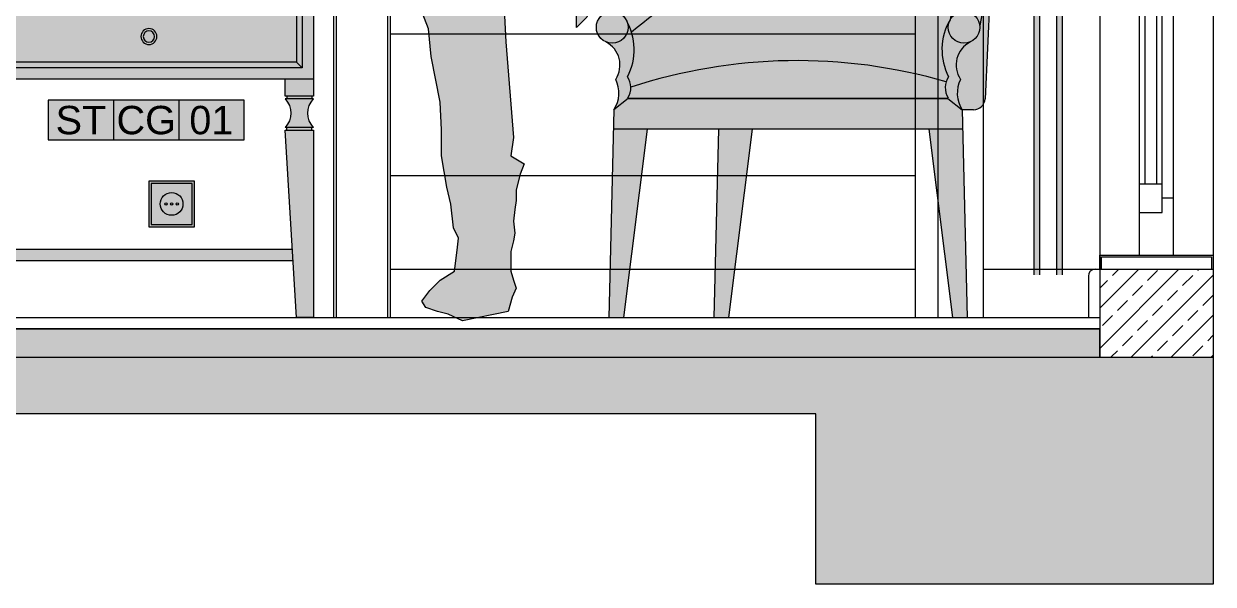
# Model space of a CAD drawing. Header units: centimetres. Extents: x -3207095 to 15275363, y -32656 to 4798027.
# Drawn here: x 701879 to 702440, y 4470548 to 4470813 of the extents above; entities that cross this region are included whole.
import ezdxf
from ezdxf.enums import TextEntityAlignment as Align

# ---------------------------------------------------------------- set-up
doc = ezdxf.new("R2010")
doc.units = ezdxf.units.CM
doc.linetypes.add('DUZ', pattern=[500, 500])
doc.layers.get('0').update_dxf_attribs({"color": 1, "linetype": 'DUZ'})
for name, color, linetype in [('a_duvar_gazbeton', 3, 'Continuous'), ('a_duvar_kagidi', 33, 'Continuous'), ('a_duvar_tarama', 253, 'Continuous'), ('a_gorunus', 233, 'Continuous'), ('a_kolon', 4, 'Continuous'), ('a_kolon_tarama', 252, 'Continuous'), ('a_mobilya', 1, 'Continuous'), ('a_olcu', 30, 'Continuous'), ('a_pencere', 5, 'Continuous'), ('a_yazi', 105, 'Continuous'), ('a_zemin_kaplama', 30, 'Continuous')]:
    doc.layers.add(name, color=color, linetype=linetype)
doc.styles.add('KOD', font='arial.ttf')

# ---------------------------------------------------------------- blocks, each defined once
blk = doc.blocks.new('a_cerceve')
blk.add_line((4625, 0), (4745, 0))
for points in [[(0, 0), (0, 2679.999999999999), (4745, 2679.999999999999), (4745, 0)], [(80, 0), (80, 2599.999999999999), (4665, 2599.999999999999), (4665, 0)], [(120, 0), (120, 2559.999999999999), (4625, 2559.999999999999), (4625, 4.547473508864641e-13)]]:
    blk.add_lwpolyline(points)
blk = doc.blocks.new('a_komodin2')
at = {"true_color": 0xffffff}
h = blk.add_hatch(color=7, dxfattribs=at)
h.paths.add_polyline_path([(550.0000000000018, 450.0000000000018), (550.0000000000018, 540.0000000000018), (30, 540.0000000000018), (30.00000000000001, 450.0000000000019)], flags=0)
h.paths.add_polyline_path([(304.0000000000009, 495.0000000000018, -1), (276.0000000000009, 495.0000000000018, -1)], flags=0)
h.paths.add_polyline_path([(300.0000000000009, 495.0000000000018, -1), (280.0000000000009, 495.0000000000018, -1)], flags=0)
h.paths.add_polyline_path([(560.0000000000017, 440.0000000000017), (550.0000000000018, 450.0000000000018), (29.99999999999999, 450.0000000000018), (20.00000000000002, 440.0000000000018)], flags=16)
h.paths.add_polyline_path([(580.0000000000018, 420.0000000000019), (580.0000000000017, 570.0000000000018), (9.094947017729282e-13, 570.0000000000018), (0, 420.0000000000018)])
h.paths.add_polyline_path([(20, 440.0000000000018), (20, 550.0000000000017), (560.0000000000018, 550.0000000000018), (560.0000000000018, 440.0000000000018)], flags=16)
h.paths.add_polyline_path([(30, 450.0000000000019), (30, 540.0000000000018), (550.0000000000018, 540.0000000000018), (550.0000000000018, 450.0000000000019)], flags=0)
h.paths.add_polyline_path([(20, 440.0000000000018), (30, 450.0000000000018), (30, 540.0000000000018), (20, 550.0000000000018)], flags=0)
h.paths.add_polyline_path([(20, 550.0000000000018), (30.00000000000007, 540.0000000000018), (550.0000000000017, 540.0000000000018), (560.0000000000018, 550.0000000000018)], flags=0)
h.paths.add_polyline_path([(550.0000000000018, 450.0000000000018), (560.0000000000019, 440.0000000000017), (560.0000000000018, 550.0000000000018), (550.0000000000018, 540.0000000000018)], flags=16)
h.paths.add_polyline_path([(590.0000000000018, 570.0000000000019), (590.0000000000017, 578.0000000000018), (-10, 578.0000000000018), (-9.99999999999909, 570.0000000000018)])
h.paths.add_polyline_path([(590.0000000000018, 578.0000000000018), (576.0000000000001, 592.0000000000036), (3.999999999999075, 592.0000000000017), (-9.99999999999907, 578.0000000000019)])
h.paths.add_polyline_path([(576.0000000000018, 592.0000000000036), (576.0000000000036, 600.0000000000036), (3.999999999998181, 600.0000000000019), (3.999999999999091, 592.0000000000018)])
h.paths.add_polyline_path([(580.0000000000018, 390.0000000000018), (580.0000000000018, 420.0000000000019), (530.0000000000018, 420.0000000000019), (530.0000000000019, 390.0000000000019)])
h.paths.add_polyline_path([(577.0000000000018, 385.0000000000018), (577.0000000000018, 390.0000000000018), (533.0000000000018, 390.0000000000019), (533.0000000000018, 385.0000000000018)])
h.paths.add_polyline_path([(530.0000000000018, 385.0000000000018, -0.4000000000000293), (530.0000000000018, 335.0000000000018), (580.0000000000018, 335.0000000000018, -0.4000000000000293), (580.0000000000028, 385.0000000000018)])
h.paths.add_polyline_path([(533.0000000000018, 335.0000000000018), (533.0000000000018, 330.0000000000018), (577.0000000000018, 330.0000000000018), (577.0000000000018, 335.0000000000018)])
h.paths.add_polyline_path([(530.0000000000018, 330.0000000000018), (550.0000000000018, 1.818989403545858e-12), (580.0000000000019, -5.347430222565027e-27), (580.0000000000018, 330.0000000000018)])
h.paths.add_polyline_path([(0, 420.0000000000018), (0, 390.0000000000018), (50, 390.0000000000018), (50, 420.0000000000019)])
h.paths.add_polyline_path([(47, 390.0000000000018), (3, 390.0000000000019), (3, 385.0000000000018), (47, 385.0000000000019)])
h.paths.add_polyline_path([(0, 385.0000000000018, -0.4000000000000293), (-4.412470389070222e-12, 335.0000000000018), (50, 335.0000000000018, -0.4000000000000293), (50, 385.0000000000018)])
h.paths.add_polyline_path([(47, 330.0000000000018), (47, 335.0000000000018), (3, 335.0000000000018), (3, 330.0000000000018)])
h.paths.add_polyline_path([(0, 330.0000000000018), (0, -5.514537417020017e-26), (30, 1.818989403545747e-12), (50, 330.0000000000018)])
h = blk.add_hatch(color=7, dxfattribs=at)
h.paths.add_polyline_path([(550.0000000000018, 450.0000000000018), (550.0000000000018, 540.0000000000018), (30, 540.0000000000018), (30.00000000000001, 450.0000000000019)])
h.paths.add_polyline_path([(276.0000000000009, 495.0000000000018, -1), (304.0000000000009, 495.0000000000018, -1)], flags=16)
h.paths.add_polyline_path([(280.0000000000009, 495.0000000000018, -1), (300.0000000000009, 495.0000000000018, -1)], flags=0)
blk.add_hatch(color=7, dxfattribs=at).paths.add_polyline_path([(37.27272727272728, 120.0000000000018), (36.06060606060596, 99.99999999999999), (543.9393939393959, 99.99999999999817), (542.7272727272747, 120)])
for p, q in [((-9.99999999999909, 578.0000000000018), (3.999999999999091, 592.0000000000018)), ((576.0000000000036, 600.0000000000036), (3.999999999999091, 600.0000000000018)), ((3.999999999999091, 592.0000000000018), (3.999999999998181, 600.0000000000036)), ((3.999999999999091, 592.0000000000018), (576.0000000000018, 592.0000000000036)), ((576.0000000000018, 592.0000000000018), (576.0000000000036, 600.0000000000036)), ((590.0000000000018, 578.0000000000018), (576.0000000000018, 592.0000000000018)), ((-10, 578), (-9.99999999999909, 570.0000000000018)), ((-9.99999999999909, 578.0000000000018), (590.0000000000018, 578.0000000000018)), ((-9.99999999999909, 570.0000000000018), (590.0000000000018, 570.0000000000018)), ((9.094947017729282e-13, 570.0000000000018), (0, 420.0000000000018)), ((580.0000000000018, 570.0000000000018), (580.0000000000018, 420.0000000000018)), ((590.0000000000018, 578), (590.0000000000018, 570.0000000000018)), ((30, 540.0000000000018), (20, 550.0000000000018)), ((550.0000000000018, 540.0000000000018), (560.0000000000018, 550.0000000000018)), ((30, 450.0000000000018), (20, 440.0000000000018)), ((550.0000000000018, 450.0000000000018), (560.0000000000018, 440.0000000000018)), ((0, 420.0000000000018), (580.0000000000018, 420.0000000000018)), ((0, 385.0000000000018), (50, 385.0000000000018)), ((3, 390.0000000000018), (3, 385.0000000000018)), ((47, 390.0000000000018), (47, 385.0000000000018)), ((580.0000000000018, 385.0000000000018), (530.0000000000018, 385.0000000000018)), ((533.0000000000018, 390.0000000000018), (533.0000000000018, 385.0000000000018)), ((577.0000000000018, 390.0000000000018), (577.0000000000018, 385.0000000000018)), ((0, 335.0000000000018), (50, 335.0000000000018)), ((0, 330.0000000000018), (0, 1.818989403545856e-12)), ((50, 330.0000000000018), (0, 330.0000000000018)), ((3, 330.0000000000055), (3, 335.0000000000055)), ((30, 1.818989403545856e-12), (50, 330.0000000000018)), ((47, 330.0000000000055), (47, 335.0000000000055)), ((580.0000000000018, 335.0000000000018), (530.0000000000018, 335.0000000000018)), ((550.0000000000018, 1.818989403545856e-12), (530.0000000000018, 330.0000000000018)), ((530.0000000000018, 330.0000000000018), (580.0000000000018, 330.0000000000018)), ((533.0000000000018, 330.0000000000055), (533.0000000000018, 335.0000000000055)), ((577.0000000000018, 330.0000000000055), (577.0000000000018, 335.0000000000055)), ((580.0000000000018, 330.0000000000018), (580.0000000000018, 1.818989403545856e-12)), ((37.27272727272702, 120.0000000000018), (542.7272727272757, 120)), ((36.06060606060691, 100), (543.9393939393958, 99.99999999999818)), ((9.094947017729282e-13, 0), (30.00000000000182, 1.818989403545856e-12)), ((550.0000000000018, 1.818989403545856e-12), (580.0000000000018, 0))]:
    blk.add_line(p, q)
for points in [[(20, 440.0000000000018), (560.0000000000018, 440.0000000000018), (560.0000000000018, 550.0000000000018), (20, 550.0000000000018)], [(30, 450.0000000000018), (550.0000000000018, 450.0000000000018), (550.0000000000018, 540.0000000000018), (30, 540.0000000000018)]]:
    blk.add_lwpolyline(points, close=True)
for points in [[(0, 420.0000000000018), (0, 390.0000000000018), (50, 390.0000000000018), (50, 420.0000000000018)], [(580.0000000000018, 420.0000000000018), (580.0000000000018, 390.0000000000018), (530.0000000000018, 390.0000000000018), (530.0000000000018, 420.0000000000018)]]:
    blk.add_lwpolyline(points)
for radius in [14, 10]:
    blk.add_circle((290.0000000000009, 495.0000000000018), radius)
for centre, start, end in [((-26.25, 360.0000000000036), 316.3971810273251, 43.60281897267487), ((76.25, 360.0000000000036), 136.3971810273251, 223.6028189726749), ((503.7500000000018, 360.0000000000036), 316.3971810273251, 43.60281897267487), ((606.2500000000018, 360.0000000000036), 136.3971810273251, 223.6028189726749)]:
    blk.add_arc(centre, 36.24999999999809, start, end)
blk = doc.blocks.new('a_perde_kesit')
for points in [[(-14.71884820013656, -2780.000000000073), (-14.7188482000638, -34.50000000004366), (-23.78115179984889, -34.50000000004366), (-23.78115179992164, -2780.000000000073)], [(25.28115179979068, -2780.000000000073), (25.28115179986344, -34.50000000004366), (16.21884820007836, -34.50000000004366), (16.2188482000056, -2780.000000000073)]]:
    blk.add_lwpolyline(points)
at = {"color": 255}
for points in [[(-23.78115179992164, -2780.000000000073), (-14.7188482000638, -2780.000000000073), (-23.78115179984889, -34.50000000004366), (-14.7188482000638, -34.50000000004366)], [(16.2188482000056, -2780.000000000073), (25.28115179986344, -2780.000000000073), (16.21884820007836, -34.50000000004366), (25.28115179986344, -34.50000000004366)]]:
    blk.add_solid(points, dxfattribs=at)
blk = doc.blocks.new('a_koltuk2')
h = blk.add_hatch(color=255)
h.paths.add_polyline_path([(546.086355527088, 811.1234376290249, 0.191853336777153), (346.8807803183372, 783.9105763064517, 0.03625143077564212), (-11.74974681981621, 532.8072893276658, -0.4700352895743529), (30.4029356080755, 524.3927004878551, -0.05687523722246807), (39.88959762686864, 502.9283451000647, -0.03407716052741012), (374.9121166103214, 735.626546105138, -0.1904125784668166), (532.0738329810338, 757.0800481011374, -0.3823807143999543), (618.1620344187941, 623.5238918404857), (601.0491750365727, 524.3927004881643, -0.7305193008326275), (653.3148881759589, 514.5564307456534), (673.1929882010991, 614.1171016421004, 0.01553408486850744), (674.6065386223054, 624.8900005798014), (675.4699262887007, 642.2472359246285, 0.3390390539846399)])
h.paths.add_polyline_path([(-11.74974681923413, 532.8072893281369, 7.292870834053034e-06), (-11.81813605567731, 532.7516081950562, 0.2251658222531461), (-22.07346292820512, 511.1333507757809, 1), (33.75321039237679, 511.1333507757809, 0.6313268641246537)])
h = blk.add_hatch(color=255)
h.paths.add_polyline_path([(618.1620344187832, 623.5238918404284, 0.3823807144003353), (532.0738329809355, 757.0800481011643, 0.1904125784666709), (374.9121166103418, 735.6265461051489, 0.03407716052741194), (39.8895976268676, 502.9283451000647, -0.1982758159332381), (32.87489540136768, 424.2697695747329, -0.1448244936652058), (38.80409976284428, 405.7254076586204, -0.15102576109293), (594.1972332452528, 415.1972790905083, -0.07380054347136157), (598.5772152431215, 424.2697695747451, -0.2580612052562949), (601.0491750365618, 524.3927004880989)])
h.paths.add_polyline_path([(359.4048887353201, 616.7569435813657, -1), (385.8806023795842, 616.7569435813657, -1)], flags=16)
h.paths.add_polyline_path([(528.554742446453, 616.7569435813657, -1), (555.030456090717, 616.7569435813657, -1)], flags=16)
h.paths.add_polyline_path([(38.80409976284427, 405.7254076586202, 0.1448244936652074), (32.87489540136769, 424.2697695747329, 0.2580612052556005), (30.40293560807509, 524.3927004878544, -0.1243817882039089), (33.75321039237679, 511.1333507757809, -0.5362328584891585), (-4.979982134506468, 485.4023367550138, -0.4437433960239495), (12.0623731455931, 419.5693929006511, -0.2622441448503814), (9.040214278616496, 365.9788281365738), (34.00319926172964, 386.0716644077329), (597.4489113827512, 386.0716644077329), (622.4118963648215, 365.9788281382263, -0.2622441448407284), (619.3897374988961, 419.5693929006385, -0.443743396024039), (636.4320927789861, 485.4023367550133, -0.5362328584891428), (597.6989002521041, 511.1333507757809, -0.1243817882006013), (601.049175036233, 524.3927004875344, 0.2580612052546102), (598.5772152431215, 424.2697695747449, 0.07380054347135818), (594.197233245253, 415.1972790905086, 0.1510257610929301)])
h.paths.add_polyline_path([(622.4118963648193, 365.9788281382281), (597.4489113827512, 386.071664407733), (34.00319926172967, 386.0716644077328), (9.040214279641079, 365.9788281373986), (8.196960723855915, 331.8410368613713), (623.2551499206248, 331.8410368613713)])
h.paths.add_polyline_path([(67.49506355654034, 331.8410368613713), (8.196960723855913, 331.8410368613713), (-4.385206653764793e-14, 0), (26.07892188358892, 0)])
h.paths.add_polyline_path([(252.289839435409, 331.8410368613713), (192.9917366027258, 331.8410368613713), (184.794775878876, 0), (210.8736977624612, 0)])
h.paths.add_polyline_path([(623.2551499206248, 331.8410368613713), (563.957047087944, 331.8410368613713), (605.3731887608918, 0), (631.4521106444809, 0)])
h.paths.add_polyline_path([(597.6989002521041, 511.1333507757809, 1), (653.525573572686, 511.1333507757809, 1)])
h = blk.add_hatch(color=255)
h.paths.add_polyline_path([(385.8806023795842, 616.7569435813657, 1), (359.4048887353201, 616.7569435813657, 1)])
h.paths.add_polyline_path([(555.030456090717, 616.7569435813657, 1), (528.554742446453, 616.7569435813657, 1)])
blk.add_hatch(color=255).paths.add_polyline_path([(674.2393320474112, 621.5359798426871, -0.010710390617558), (673.1929917470443, 614.1171234025669), (653.3152254390225, 514.5537002029978, -0.03072048958788439), (653.525573572686, 511.1333507757809, -0.3018859666671517), (636.4320927789886, 485.4023367550144, 0.4437433960240489), (619.3897374988956, 419.5693929006393, 0.262244144843187), (622.4118963650944, 365.9788281378023), (642.6978355060237, 365.9788281375913, 0.3997301942743452), (662.6731384289087, 384.9852119404622)])
at = {"ltscale": 0.5}
for p, q in [((359.2093575576364, 630.1903315811824), (341.0697449018735, 648.3299442369453)), ((386.0761335572679, 630.1903315811824), (404.2157462130308, 648.3299442369453)), ((528.3592112687693, 630.1903315811824), (510.2195986130064, 648.3299442369453)), ((555.2259872684008, 630.1903315811824), (573.3655999241637, 648.3299442369453)), ((618.1620344187832, 623.5238918404284), (601.0491750365618, 524.3927004880989)), ((673.1750163534089, 614.0270885517648), (653.3152254390225, 514.5537002029978)), ((674.2393320474112, 621.5359798426871), (662.6731384289087, 384.9852119404622)), ((359.2093575576364, 603.3235555815518), (341.0697449018735, 585.1839429257889)), ((386.0761335572679, 603.3235555815518), (404.2157462130308, 585.1839429257889)), ((528.3592112687693, 603.3235555815518), (510.2195986130064, 585.1839429257889)), ((555.2259872684008, 603.3235555815518), (573.3655999241637, 585.1839429257889)), ((33.13295028552966, 505.281655657398), (33.1329502855333, 505.2816556573998)), ((34.00319926172961, 386.0716644077329), (9.040214279641077, 365.9788281373985)), ((597.4489113827512, 386.0716644077329), (34.00319926172961, 386.0716644077329)), ((34.00319926172961, 386.0716644077329), (597.4489113827512, 386.0716644077329)), ((597.4489113827512, 386.0716644077329), (622.4118963648216, 365.9788281382262)), ((9.040214279641077, 365.9788281373985), (0, 1.818989403545856e-12)), ((642.6978355060237, 365.9788281375913), (622.4118963650944, 365.9788281378023)), ((622.4118963648398, 365.9788281373985), (631.4521106444809, 1.818989403545856e-12)), ((623.2551499206274, 331.8410368613713), (8.196960723853408, 331.8410368613713)), ((67.49506355654012, 331.8410368613695), (26.07892188358892, 0)), ((192.9917366027257, 331.8410368613713), (184.794775878876, 0)), ((252.2898394354088, 331.8410368613695), (210.8736977624612, 0)), ((563.9570470879444, 331.8410368613695), (605.3731887608919, 0)), ((0, 0), (26.07892188358892, 0)), ((184.794775878876, 0), (210.8736977624612, 0)), ((605.3731887608919, 0), (631.4521106444772, 0))]:
    blk.add_line(p, q, dxfattribs=at)
for centre, radius in [((372.6427455574521, 616.7569435813657), 13.23785682213202), ((541.792599268585, 616.7569435813657), 13.23785682213202), ((5.839873732085834, 511.1333507757809), 27.91333666029095), ((625.612236912395, 511.1333507757809), 27.91333666029095)]:
    blk.add_circle(centre, radius, dxfattribs=at)
for centre, radius, start, end in [((480.638848787381, 547.4910251200054), 271.6347272786934, 76.2116068701538, 119.3347297948007), ((500.5664218533529, 642.2472359246276), 174.9035044353478, 350.9534125392178, 74.65697276411908), ((1896.968261360875, -1811.607212973082), 3023.157917369075, 120.8600732283242, 129.1526197858546), ((480.638848787381, 547.4910251200054), 215.8080539581107, 76.2116068701538, 119.3347297948007), ((500.5664218533529, 642.2472359246276), 119.076831114765, 350.9534125392178, 74.65697276411908), ((1912.560382986725, -1835.691424623086), 2996.00372123939, 120.8794256499117, 128.6863145650691), ((-58.89695717575887, 472.0959724887798), 103.4863208864507, 332.4740698537242, 30.35453483500277), ((690.3490678202543, 472.0959724887798), 103.4863208864507, 149.645465164247, 207.5259301462758), ((-26.24510540242409, 444.7750031705364), 45.85614137478364, 326.6558253197878, 62.37157986893459), ((657.6972160469049, 444.7750031705364), 45.85614137478364, 117.6284201315314, 213.3441746799235), ((331.8222737721771, -487.9371971698529), 940.4746150580436, 73.80057690718382, 108.1535187373602), ((-37.02368162973653, 395.4570293161378), 54.68863548342036, 327.3831325953219, 26.16148709981371), ((4.499132555607503, 404.9771074674209), 34.31312763747629, 328.2874514731208, 34.21175771441113), ((626.9529780888734, 404.9771074674209), 34.31312763747629, 145.7882422849235, 211.7125485268792), ((668.4757922742319, 395.4570293161378), 54.68863548342036, 153.8385128997202, 212.6168674046782), ((642.6978355062311, 385.9788281375913), 20, 269.9999999993747, 357.1523270226073)]:
    blk.add_arc(centre, radius, start, end, dxfattribs=at)
blk = doc.blocks.new('a_insan2')
blk.add_hatch(color=255).paths.add_polyline_path([(0.2213794453891751, 1.226830684296828), (0.2098468170543125, 1.282178810827646), (0.1913985299379419, 1.360582398477618), (0.1268262598496223, 1.429768372936905), (0.1037675335464893, 1.441294470904722), (0.08762446602395368, 1.448219925236117), (0.06917617890849226, 1.473583871132632), (0.06226052012789309, 1.489723673471191), (0.05303964175345754, 1.515090884551228), (0.05303964175345754, 1.526620247702567), (0.06687095931465592, 1.540454830447743), (0.06687095931465592, 1.570439011081817), (0.06687095931465592, 1.588884033013983), (0.05765008094112997, 1.618868213648284), (0.04381223301243096, 1.641926939951192), (0.02305872630313388, 1.664985666254097), (0.002298689226336592, 1.688047657740526), (-0.0138378479286985, 1.697271801298484), (-0.0507409525271212, 1.699580286075616), (-0.07379967883025548, 1.697271801298484), (-0.0922479659457165, 1.6811319989597), (-0.1037805942805779, 1.662680446660489), (-0.1176119118417773, 1.644235424728322), (-0.1199171314356136, 1.616559728871152), (-0.1199171314356136, 1.60502710053629), (-0.1199171314356136, 1.565828571894826), (-0.1245275706232859, 1.554295943559737), (-0.1268393205837128, 1.542763315224875), (-0.1383654185510751, 1.524318293292708), (-0.1452876076991743, 1.503558256216138), (-0.1522032664797734, 1.462054507981065), (-0.1660411144084719, 1.448219925236117), (-0.1660411144084719, 1.429768372936906), (-0.1729567731890712, 1.409011601044084), (-0.1844894015248381, 1.388258094334808), (-0.2029376886403005, 1.355971959290405), (-0.2283016345363651, 1.309851241501064), (-0.2375290432783, 1.296016658756117), (-0.2559773303937601, 1.275259886863298), (-0.2790425870634861, 1.247587456189649), (-0.2905686850317579, 1.21760654073887), (-0.2905686850317579, 1.194551079619714), (-0.2790425870634862, 1.173791042543144), (-0.251366891206999, 1.159959724981718), (-0.2283016345363651, 1.155342755427455), (-0.2075481278270673, 1.155342755427455), (-0.1752685231504073, 1.206080442771054), (-0.1660411144084719, 1.199158253623182), (-0.1752685231504075, 1.127670324753808), (-0.1890998407116059, 1.113835742008859), (-0.2029376886403065, 1.074633948183868), (-0.2144703169751664, 1.042347813139486), (-0.2306133844977012, 1.010061678095326), (-0.2444447020588996, 0.9823892474216792), (-0.2329120737240374, 0.9708566190865895), (-0.2236911953496019, 0.9478044231509556), (-0.207548127827067, 0.9570253015251639), (-0.1844894015248428, 0.9823892474216791), (-0.1729567731890711, 0.9685513994932081), (-0.1729567731890711, 0.9524148623381734), (-0.1844894015248431, 0.9408822340030838), (-0.2444447020588996, 0.8486342680573671), (-0.2444447020588995, 0.8255820721215057), (-0.2490616716131625, 0.8071272546387717), (-0.2421394824650634, 0.7794515587816022), (-0.2075481278270672, 0.7448667345108789), (-0.1867946211177697, 0.7379445453630069), (-0.1660411144084723, 0.7402562953236612), (-0.1406771685124114, 0.7402562953236611), (-0.133754979364312, 0.7310354169494531), (-0.1060792835069159, 0.645696579417293), (-0.08763752675895382, 0.5857478092500514), (-0.05996183090155682, 0.5142533500136323), (-0.05535139171388438, 0.4658241474471652), (-0.03920832419225917, 0.3851218705708561), (-0.03689657423183234, 0.3366926680043889), (-0.03689657423183235, 0.2905752153985759), (-0.02767569585739695, 0.2352238236842369), (-0.02076003707679774, 0.2052494386007311), (-0.01614959788912529, 0.1637293644478177), (-0.00692871951468987, 0.1452876076991743), (-0.009220878374435441, 0.1245341009898765), (-0.01383784792869846, 0.08762446602418093), (-0.03920832419225916, 0.07149445923641909), (-0.05765008094112992, 0.05303964175345752), (-0.07148792886891898, 0.03459788500504148), (-0.06457227008831978, 0.02306525666995185), (-0.04381876337902211, 0.01614306752207994), (-0.0253704762635607, 0.01153262833486224), (0, 0), (0.08070880724335439, 0.01614306752207995), (0.08762446602395357, 0.04150701341859533), (0.09454665517205285, 0.05766314167499331), (0.08992968561778984, 0.07149445923641884), (0.08532577679761744, 0.08762446602418095), (0.08532577679761744, 0.103780594280579), (0.08532577679761744, 0.1222223510292224), (0.08992968561778979, 0.1406641077778658), (0.09223490521162603, 0.1545084860736097), (0.08992968561778979, 0.1752619927829073), (0.09223490521162599, 0.1960154994922043), (0.09454665517205287, 0.212158567014285), (0.09454665517205285, 0.2306133844972464), (0.101462313952652, 0.2582760196200979), (0.1083845031007513, 0.276730837102832), (0.08532577679761742, 0.2905752153985759), (0.0899296856177898, 0.3228613504429632), (0.07609836805659138, 0.4912011540779987), (0.0737866180961646, 0.5373186066835843), (0.08301402683719052, 0.5788256201021793), (0.09223490521162618, 0.6157221943337851), (0.106079283506915, 0.6664631468609058), (0.1268262598496221, 0.7194897278802728), (0.1521967361131829, 0.777152869555266), (0.1706450232286443, 0.8555564572052391), (0.1752554624163164, 0.8855308422887435), (0.1775672123767436, 0.9016739098110521), (0.1775672123767436, 0.9132065381459143), (0.1937037495317781, 0.9132065381459142), (0.1983207190860412, 0.8763099639145369), (0.1983207190860412, 0.8463355788308035), (0.2098468170543129, 0.8140494437866438), (0.2098468170543129, 0.76791893044674), (0.2213794453891751, 0.7563993628459685), (0.196015499492205, 0.7333341061757892), (0.2006259386798773, 0.6826062143829872), (0.2052429082341405, 0.6272548226686464), (0.2052429082341405, 0.5949686876244868), (0.2006259386798774, 0.5649943025407538), (0.2006259386798774, 0.5165650999742867), (0.2190742257953389, 0.5350068567229301), (0.2259898845759382, 0.5603838633537638), (0.2490551412456625, 0.682606214382986), (0.2605812392139342, 0.6941257819837573), (0.2767243067364688, 0.7494771736980964), (0.2859517154774949, 0.7540876128850867), (0.2905621546642579, 0.7656202412201764), (0.2928673742580941, 0.8071272546387717), (0.2767243067364689, 0.9039856597717056), (0.2744190871426326, 0.9593239907517273), (0.253665580433335, 1.063104585032532), (0.2375225129108006, 1.139199687905373)])
blk.add_lwpolyline([(-0.05074095252712141, 1.699580286075616), (-0.01383784792869847, 1.697271801298484), (0.002298689226336137, 1.688047657740526), (0.02305872630313388, 1.664985666254097), (0.04381223301243153, 1.64192693995119), (0.05765008094113, 1.618868213648284), (0.06687095931465592, 1.588884033013983), (0.06687095931465592, 1.570439011081817), (0.06687095931465592, 1.540454830447743), (0.05303964175345754, 1.526620247702567), (0.05303964175345754, 1.515090884551228), (0.06226052012789296, 1.48972367347119), (0.06917617890849215, 1.473583871132632), (0.08762446602395357, 1.448219925236117), (0.1037675335464883, 1.441294470904722), (0.1268262598496221, 1.429768372936906), (0.1913985299379419, 1.360582398477618), (0.2098468170543129, 1.282178810827645), (0.2213794453891751, 1.226830684296829), (0.2375225129108003, 1.139199687905375), (0.253665580433335, 1.063104585032534), (0.2744190871426326, 0.9593239907517273), (0.2767243067364689, 0.9039856597717062), (0.2928673742580941, 0.8071272546387718), (0.2905621546642578, 0.7656202412201765), (0.2859517154774949, 0.7540876128850869), (0.2767243067364689, 0.7494771736980965), (0.2605812392139342, 0.6941257819837574), (0.2490551412456625, 0.6826062143829859), (0.225989884575938, 0.5603838633537634), (0.2190742257953389, 0.53500685672293), (0.2006259386798774, 0.5165650999742866), (0.2006259386798774, 0.5649943025407538), (0.2052429082341405, 0.5949686876244868), (0.2052429082341405, 0.6272548226686467), (0.2006259386798774, 0.6826062143829859), (0.196015499492205, 0.7333341061757892), (0.2213794453891751, 0.7563993628459684), (0.2098468170543129, 0.76791893044674), (0.2098468170543129, 0.8140494437866437), (0.1983207190860412, 0.8463355788308036), (0.1983207190860412, 0.8763099639145366), (0.1937037495317782, 0.9132065381459142), (0.1775672123767436, 0.9132065381459142), (0.1775672123767436, 0.901673909811052), (0.1752554624163167, 0.8855308422887447), (0.1706450232286443, 0.855556457205239), (0.1521967361131829, 0.7771528695552661), (0.1268262598496221, 0.7194897278802728), (0.1060792835069151, 0.6664631468609059), (0.09223490521162603, 0.6157221943337845), (0.08301402683719061, 0.5788256201021795), (0.0737866180961646, 0.5373186066835842), (0.07609836805659143, 0.4912011540779986), (0.0899296856177898, 0.3228613504429632), (0.08532577679761744, 0.2905752153985759), (0.1083845031007513, 0.2767308371028321), (0.101462313952652, 0.2582760196200979), (0.09454665517205285, 0.2306133844972464), (0.09454665517205285, 0.2121585670142849), (0.09223490521162603, 0.196015499492205), (0.0899296856177898, 0.1752619927829073), (0.09223490521162603, 0.1545084860736097), (0.0899296856177898, 0.1406641077778659), (0.08532577679761744, 0.1222223510292224), (0.08532577679761744, 0.103780594280579), (0.08532577679761744, 0.08762446602418095), (0.0899296856177898, 0.07149445923641906), (0.09454665517205285, 0.05766314167499331), (0.08762446602395357, 0.04150701341859531), (0.08070880724335439, 0.01614306752207995), (0, 0), (-0.0253704762635607, 0.01153262833486224), (-0.04381876337902213, 0.01614306752207995), (-0.06457227008831978, 0.02306525666995185), (-0.07148792886891897, 0.03459788500504146), (-0.05765008094113, 0.05303964175345754), (-0.03920832419225917, 0.07149445923641906), (-0.01383784792869847, 0.08762446602418095), (-0.009220878374435415, 0.1245341009898766), (-0.006928719514689874, 0.1452876076991743), (-0.01614959788912529, 0.1637293644478177), (-0.02076003707679774, 0.2052494386007311), (-0.02767569585739693, 0.2352238236842368), (-0.03689657423183235, 0.2905752153985759), (-0.03689657423183235, 0.3366926680043889), (-0.03920832419225917, 0.3851218705708561), (-0.05535139171388437, 0.4658241474471652), (-0.05996183090155682, 0.5142533500136324), (-0.08763752675895375, 0.5857478092500514), (-0.1060792835069151, 0.6456965794172902), (-0.133754979364312, 0.7310354169494531), (-0.1406771685124113, 0.7402562953236611), (-0.1660411144084719, 0.7402562953236611), (-0.1867946211177696, 0.7379445453630069), (-0.2075481278270672, 0.7448667345108788), (-0.2421394824650633, 0.7794515587816022), (-0.2490616716131626, 0.8071272546387718), (-0.2444447020588996, 0.8255820721215059), (-0.2444447020588996, 0.8486342680573671), (-0.1844894015248428, 0.9408822340030838), (-0.1729567731890711, 0.9524148623381734), (-0.1729567731890711, 0.968551399493208), (-0.1844894015248428, 0.9823892474216791), (-0.2075481278270672, 0.9570253015251637), (-0.2236911953496019, 0.9478044231509557), (-0.2329120737240373, 0.9708566190865895), (-0.2444447020588996, 0.9823892474216791), (-0.2306133844977012, 1.010061678095326), (-0.2144703169751665, 1.042347813139486), (-0.2029376886403043, 1.074633948183873), (-0.1890998407116058, 1.11383574200886), (-0.1752685231504074, 1.127670324753808), (-0.1660411144084719, 1.199158253623182), (-0.1752685231504074, 1.206080442771054), (-0.2075481278270672, 1.155342755427455), (-0.2283016345363649, 1.155342755427455), (-0.2513668912069988, 1.159959724981718), (-0.2790425870634863, 1.173791042543144), (-0.2905686850317579, 1.194551079619714), (-0.2905686850317579, 1.217606540738871), (-0.2790425870634863, 1.247587456189649), (-0.2559773303937618, 1.275259886863296), (-0.2375290432783004, 1.296016658756116), (-0.2283016345363649, 1.309851241501065), (-0.2029376886403043, 1.3559719592904), (-0.1844894015248428, 1.388258094334788), (-0.1729567731890711, 1.409011601044085), (-0.1660411144084719, 1.429768372936906), (-0.1660411144084719, 1.448219925236117), (-0.1522032664797734, 1.462054507981065), (-0.1452876076991743, 1.503558256216138), (-0.138365418551075, 1.524318293292708), (-0.1268393205837128, 1.542763315224875), (-0.124527570623286, 1.554295943559737), (-0.1199171314356136, 1.565828571894826), (-0.1199171314356136, 1.60502710053629), (-0.1199171314356136, 1.616559728871152), (-0.1176119118417773, 1.644235424728322), (-0.103780594280579, 1.662680446660488), (-0.09224796594571671, 1.6811319989597), (-0.07379967883025529, 1.697271801298484), (-0.05074095252712141, 1.699580286075616)])
blk = doc.blocks.new('a_priz')
at = {"true_color": 0xffffff}
blk.add_hatch(color=7, dxfattribs=at).paths.add_polyline_path([(-40, 0), (40, 0), (40, 80), (-40, 80)])
for points in [[(-40, 0), (40, 0), (40, 80), (-40, 80)], [(-36, 4), (36, 4), (36, 76), (-36, 76)]]:
    blk.add_lwpolyline(points, close=True)
for centre, radius in [((0, 40), 20), ((-10, 40), 2), ((0, 40), 2), ((10, 40), 2)]:
    blk.add_circle(centre, radius)

msp = doc.modelspace()

# ---------------------------------------------------------------- hatches: boundary and pattern name
msp.add_hatch(color=255).paths.add_polyline_path([(701891.0170267273, 4470757.811606606), (701983.3850964324, 4470757.811606606), (701983.3850964324, 4470776.488210442), (701891.0170267273, 4470776.488210442)])
at = {"layer": 'a_duvar_tarama'}
h = msp.add_hatch(dxfattribs=at)
h.set_pattern_fill('ANSI33', color=256, scale=53.54670707534738, style=0)
h.set_pattern_definition([(45, (695840.2307211305, 4473048.441163715), (-9.465809920796953, 9.465809920796953), []), (45, (695849.6965310355, 4473048.441163715), (-9.465809920796953, 9.465809920796953), [6.693338384418425, -3.346669192209212])])
h.paths.add_polyline_path([(702440.4841641563, 4470655.274785841), (702440.4841641563, 4470696.773483824), (702386.9374570809, 4470696.773483824), (702386.9374570809, 4470655.274785841)])
at = {"layer": 'a_kolon_tarama'}
h = msp.add_hatch(color=256, dxfattribs=at)
h.paths.add_polyline_path([(702440.4841641563, 4471545.488790968), (700076.5398949576, 4471545.488790968), (700076.5398949576, 4471518.715437431), (700874.2429822027, 4471518.715437431), (700874.2429822027, 4471438.395376818), (701061.6564569662, 4471438.395376818), (701061.6564569662, 4471518.715437431), (702253.0706893927, 4471518.715437431), (702253.0706893927, 4471438.395376818), (702440.4841641563, 4471438.395376818)])
h.paths.add_polyline_path([(701061.6564569662, 4470548.181371691), (701061.6564569662, 4470628.501432303), (702253.0706893927, 4470628.501432303), (702253.0706893927, 4470548.181371691), (702440.4841641563, 4470548.181371691), (702440.4841641563, 4470655.274785841), (700076.5398949576, 4470655.274785841), (700076.5398949576, 4470628.501432303), (700874.2429822027, 4470628.501432303), (700874.2429822027, 4470548.181371691)])
h = msp.add_hatch(dxfattribs=at)
h.set_pattern_fill('AR-CONC', color=256, scale=1.338667676883684, style=0)
h.set_pattern_definition([(49.99999999999999, (687937.3767789842, 4469767.940241834), (9.60173022363318, -0.8400425475664198), [1.004000757662763, -11.0440083342904]), (355, (687937.3767789842, 4469767.940241834), (-1.857419254322278, 10.06935296190377), [0.8032006061302109, -8.835206667432319]), (100.4513999999999, (687938.1769231444, 4469767.870238347), (7.744318100745259, 9.229304301224879), [0.8532693207142443, -9.385962822363577]), (46.1842, (687937.3767789842, 4469770.617577188), (14.28681095238599, -2.215749543919039), [1.506001136494145, -16.56601250143559]), (96.63559999999998, (687938.5673464425, 4469770.432930645), (12.51202752706702, 13.04020107249175), [1.279904021231398, -14.07894198458368]), (351.1842, (687937.3767789842, 4469770.617577188), (12.51201734763618, 13.04021084509889), [1.204800909195316, -13.25281000114848]), (21, (687938.7154466612, 4469769.948243348), (7.990601767749094, -5.389728950364553), [1.004000757662763, -11.0440083342904]), (326.0000000000001, (687938.7154466612, 4469769.948243348), (3.257183701336464, 9.707349261949698), [0.8032006061302107, -8.835206667432317]), (71.4514, (687939.3813298561, 4469769.499098845), (11.24778874268286, 4.317611507548528), [0.8532693207142465, -9.385962822363602]), (37.49999999999999, (687937.3767789842, 4469767.940241834), (0.1627800526883922, 4.456342419572186), [0, -8.728113253281624, 0, -8.969073435120688, 0, -8.868673359354412]), (7.500000000000003, (687937.3767789842, 4469767.940241834), (3.521626865465465, 5.279862100812763), [0, -5.113710525695673, 0, -8.52731310174907, 0, -3.380135884131303]), (327.5, (687934.391550065, 4469767.940241834), (7.146108404993079, -0.3019347774707168), [0, -3.346669192209212, 0, -10.44160787969274, 0, -13.85521045574614]), (317.5, (687933.0528823882, 4469767.940241834), (7.806924745042672, 1.340073041432859), [0, -4.350669949871975, 0, -6.934298566257485, 0, -9.839207425095081])])
h.paths.add_polyline_path([(701061.6564569662, 4470655.274785841), (702386.9374570809, 4470655.274785841), (702386.9374570809, 4470668.661462609), (701061.6564569662, 4470668.661462609)])

# ---------------------------------------------------------------- linework, layer by layer
at = {"layer": 'a_duvar_gazbeton'}
for p, q in [((702386.9374570809, 4471438.395376818), (702386.9374570809, 4470655.274785841)), ((702440.4841641563, 4471438.395376818), (702440.4841641563, 4470655.274785841)), ((702384.7955887979, 4470696.773483824), (702386.9374570809, 4470696.773483824)), ((702386.9374570809, 4470696.773483824), (702440.4841641563, 4470696.773483824)), ((702381.5827863733, 4470693.560681399), (702381.5827863733, 4470674.016133318))]:
    msp.add_line(p, q, dxfattribs=at)
msp.add_arc((702384.7955887979, 4470693.560681399), 3.212802424520843, 90, 180, dxfattribs=at)
at = {"layer": 'a_duvar_kagidi'}
for p, q in [((702052.27053786, 4470807.882901005), (702299.9240580834, 4470807.882901005)), ((702052.27053786, 4470740.949517161), (702299.9240580834, 4470740.949517161))]:
    msp.add_line(p, q, dxfattribs=at)
at = {"layer": 'a_gorunus'}
for p, q in [((702052.27053786, 4470696.773483824), (702299.9240580834, 4470696.773483824)), ((702332.0520823288, 4470696.773483824), (702386.9374570809, 4470696.773483824))]:
    msp.add_line(p, q, dxfattribs=at)
at = {"layer": 'a_kolon'}
for p, q in [((700076.5398949576, 4470655.274785841), (702440.4841641563, 4470655.274785841)), ((702440.4841641563, 4470655.274785841), (702440.4841641563, 4470548.181371691)), ((702253.0706893927, 4470628.501432303), (701061.6564569662, 4470628.501432303)), ((702253.0706893927, 4470548.181371691), (702253.0706893927, 4470628.501432303)), ((702440.4841641563, 4470548.181371691), (702253.0706893927, 4470548.181371691))]:
    msp.add_line(p, q, dxfattribs=at)
at = {"layer": 'a_mobilya'}
for points in [[(701120.5578347491, 4470674.016133318), (701120.5578347491, 4471022.069729308), (702052.27053786, 4471022.069729308), (702052.27053786, 4470674.016133318)], [(701121.8965024261, 4470674.016133318), (701121.8965024261, 4471020.73106163), (702050.9318701832, 4471020.73106163), (702050.9318701832, 4470674.016133318)], [(701145.9925206099, 4470674.016133318), (701145.9925206099, 4470996.635043446), (702026.8358519992, 4470996.635043446), (702026.8358519992, 4470674.016133318)], [(701147.3311882869, 4470674.016133318), (701147.3311882869, 4470995.296375768), (702025.4971843224, 4470995.296375768), (702025.4971843224, 4470674.016133318)]]:
    msp.add_lwpolyline(points, dxfattribs=at)
at = {"layer": 'a_olcu', "ltscale": 5}
msp.add_lwpolyline([(701061.6564569662, 4470655.274785841), (702386.9374570809, 4470655.274785841), (702386.9374570809, 4470668.661462609), (701061.6564569662, 4470668.661462609)], close=True, dxfattribs=at)
at = {"layer": 'a_pencere'}
for p, q in [((702416.3881459725, 4470723.546837363), (702416.3881459725, 4471272.400584884)), ((702408.3561399111, 4470736.933514131), (702408.3561399111, 4471259.013908116)), ((702413.7108106187, 4471259.013908116), (702413.7108106187, 4470736.933514131)), ((702405.6788045573, 4470703.466822209), (702405.6788045573, 4471178.693847502)), ((702421.7428166801, 4470703.466822209), (702421.7428166801, 4471178.693847502)), ((702416.3881459725, 4470736.933514131), (702416.3881459725, 4471158.613832349)), ((702408.3561399111, 4470736.933514131), (702408.3561399111, 4471145.227155581)), ((702413.7108106187, 4471145.227155581), (702413.7108106187, 4470736.933514131)), ((702416.3881459725, 4470736.933514131), (702405.6788045573, 4470736.933514131)), ((702421.7428166801, 4470730.240175746), (702416.3881459725, 4470730.240175746)), ((702405.6788045573, 4470723.546837363), (702416.3881459725, 4470723.546837363)), ((702405.6788045573, 4470703.466822209), (702421.7428166801, 4470703.466822209))]:
    msp.add_line(p, q, dxfattribs=at)
for points in [[(702386.9374570809, 4470696.773483824), (702386.9374570809, 4470703.466822209), (702440.4841641563, 4470703.466822209), (702440.4841641563, 4470696.773483824)], [(702387.7406576872, 4470696.773483824), (702387.7406576872, 4470702.663621601), (702439.6809635502, 4470702.663621601), (702439.6809635502, 4470696.773483824)]]:
    msp.add_lwpolyline(points, dxfattribs=at)
at = {"layer": 'a_yazi'}
for p, q in [((701921.8063832957, 4470776.488210442), (701921.8063832957, 4470757.811606606)), ((701952.595739864, 4470776.488210442), (701952.595739864, 4470757.811606606))]:
    msp.add_line(p, q, dxfattribs=at)
msp.add_lwpolyline([(701891.0170267273, 4470757.811606606), (701983.3850964324, 4470757.811606606), (701983.3850964324, 4470776.488210442), (701891.0170267273, 4470776.488210442)], close=True, dxfattribs=at)
at = {"layer": 'a_zemin_kaplama'}
for p, q in [((701061.6564569662, 4470674.016133318), (702386.9374570809, 4470674.016133318)), ((701061.6564569662, 4470668.661462609), (702386.9374570809, 4470668.661462609))]:
    msp.add_line(p, q, dxfattribs=at)

# ---------------------------------------------------------------- block references
at = {"layer": 'a_mobilya'}
for name, p, xscale, yscale, zscale in [('a_perde_kesit', (702362.8414388972, 4471438.395376818), -0.2677335353767369, 0.2677335353767369, 0.2677335353767369), ('a_cerceve', (701061.6564569662, 4470674.016133318), 0.2677335353767369, 0.2677335353767369, 0.2677335353767369), ('a_insan2', (702086.3950567951, 4470672.472297637), 267.7335353767369, 267.7335353767369, 267.7335353767369), ('a_komodin2', (702016.126510584, 4470674.016133318), -0.2677335353767369, 0.2677335353767369, 0.2677335353767369), ('a_priz', (701949.1930179035, 4470716.853498979), 0.2677335353767369, 0.2677335353767369, 0.2677335353767369)]:
    msp.add_blockref(name, p, dxfattribs=dict(at, xscale=xscale, yscale=yscale, zscale=zscale))
at = {"layer": 'a_olcu', "xscale": 0.2677335353767369, "yscale": 0.2677335353767369, "zscale": 0.2677335353767369}
msp.add_blockref('a_koltuk2', (702155.4229254329, 4470674.016133318), dxfattribs=at)

# ---------------------------------------------------------------- texts
at = {"layer": 'a_yazi', "style": 'KOD'}
for tag, text, p in [('ST', 'ST', (701906.4117050115, 4470767.149908524)), ('CG', 'CG', (701937.2010615799, 4470767.149908524)), ('01', '04', (701967.9293007967, 4470767.149908524))]:
    msp.add_attdef(tag, text=text, height=13.38667676883685, dxfattribs=at).set_placement(p, align=Align.MIDDLE)

doc.saveas('drawing.dxf')
